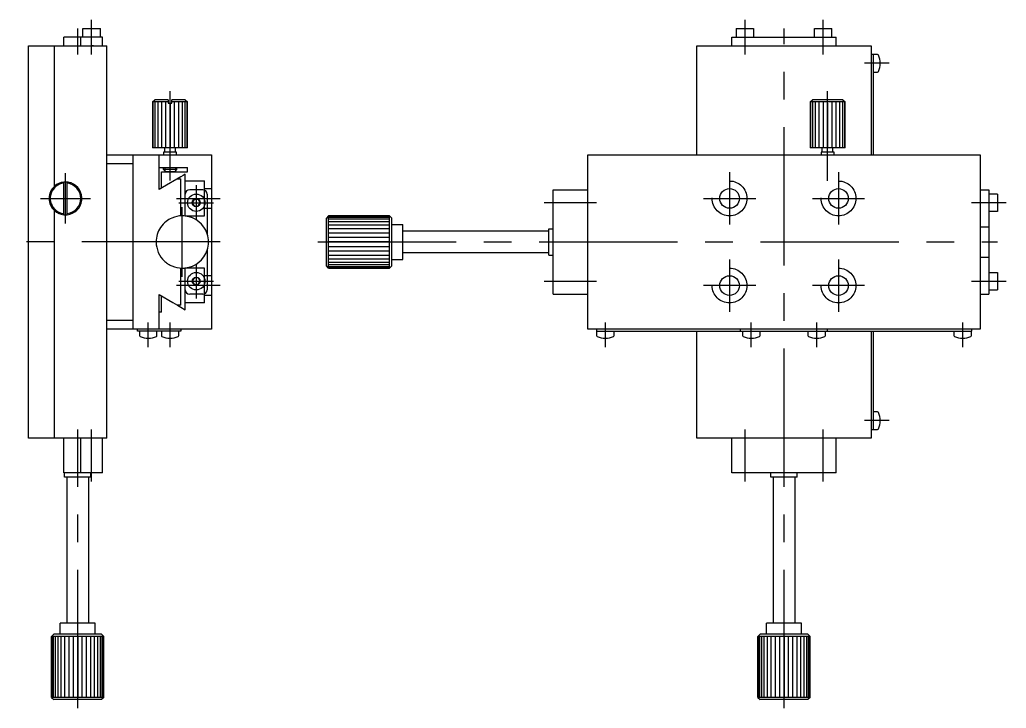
# Model space of a CAD drawing. Extents: x -126 to 356, y -175 to 124.
# Drawn here: x 129.1 to 355.5, y -107 to 51 of the extents above; entities that cross this region are included whole.
import ezdxf

# ---------------------------------------------------------------- set-up
doc = ezdxf.new("R2010")
doc.units = 0
doc.linetypes.add('CENTER', pattern=[50.8, 31.75, -6.35, 6.35, -6.35])
doc.linetypes.add('DASHED', pattern=[19.05, 12.7, -6.35])
doc.layers.get('0').update_dxf_attribs({"linetype": 'CONTINUOUS'})
doc.layers.add('CENTER', color=1, linetype='CENTER')

msp = doc.modelspace()

# ---------------------------------------------------------------- linework, layer by layer
at = {"color": 7, "linetype": 'CONTINUOUS'}
for p, q in [((143.63, 49), (145.63, 49)), ((143.63, 47), (143.63, 49)), ((145.63, 49), (147.63, 49)), ((147.63, 47), (147.63, 49)), ((293.51, 49), (293.51, 47)), ((293.51, 49), (297.51, 49)), ((297.51, 49), (297.51, 47)), ((311.51, 49), (315.51, 49)), ((311.51, 47), (311.51, 49)), ((315.51, 47), (315.51, 49)), ((139.23, 45), (139.23, 47)), ((139.23, 45), (139.23, 47)), ((145.63, 47), (139.23, 47)), ((143.13, 45), (143.13, 47)), ((148.13, 47), (145.63, 47)), ((148.13, 45), (148.13, 47)), ((292.51, 47), (299.51, 47)), ((292.51, 45), (292.51, 47)), ((292.51, 47), (293.51, 47)), ((299.51, 47), (301.01, 47)), ((301.01, 47), (308.01, 47)), ((308.01, 47), (309.51, 47)), ((309.51, 47), (316.51, 47)), ((316.51, 45), (316.51, 47)), ((131.13, -45), (131.13, 45)), ((131.13, 45), (146.03, 45)), ((137.13, 12.81), (137.13, 45)), ((139.23, 45), (147.63, 45)), ((145.43, 45), (148.13, 45)), ((145.63, 45), (145.63, 45)), ((146.03, 45), (145.73, 45)), ((145.73, 45), (146.43, 45)), ((148.13, 45), (149.13, 45)), ((149.13, -45), (149.13, 45)), ((284.51, 20), (284.51, 45)), ((284.51, 45), (299.51, 45)), ((290.51, 45), (292.51, 45)), ((292.51, 45), (294.51, 45)), ((299.51, 45), (301.01, 45)), ((301.01, 45), (308.01, 45)), ((308.01, 45), (309.51, 45)), ((309.51, 45), (324.51, 45)), ((324.51, 45), (324.51, 20)), ((326, 43), (324.51, 43)), ((325.01, 20), (325.01, 43)), ((325.01, 39), (326, 39)), ((159.63, 32.14), (160.13, 32.64)), ((159.63, 32.14), (159.63, 21.64)), ((163.23, 32.14), (159.63, 32.14)), ((159.77, 21.64), (159.77, 32.14)), ((163.23, 32.64), (160.13, 32.64)), ((160.17, 32.14), (160.17, 21.64)), ((160.8, 32.14), (160.8, 21.64)), ((161.63, 32.14), (161.63, 21.64)), ((162.6, 32.14), (162.6, 21.64)), ((163.23, 32.64), (163.23, 31.84)), ((163.23, 31.84), (163.63, 31.84)), ((163.63, 31.84), (163.63, 21.64)), ((163.63, 31.84), (164.03, 31.84)), ((167.13, 32.64), (164.03, 32.64)), ((164.03, 31.84), (164.03, 32.64)), ((167.63, 32.14), (164.03, 32.14)), ((164.67, 21.64), (164.67, 32.14)), ((165.63, 21.64), (165.63, 32.14)), ((166.46, 21.64), (166.46, 32.14)), ((167.1, 21.64), (167.1, 32.14)), ((167.13, 32.64), (167.63, 32.14)), ((167.5, 32.14), (167.5, 21.64)), ((167.63, 21.64), (167.63, 32.14)), ((310.51, 32.14), (311.01, 32.64)), ((310.51, 32.14), (310.51, 21.64)), ((314.51, 32.14), (310.51, 32.14)), ((310.65, 21.64), (310.65, 32.14)), ((314.51, 32.64), (311.01, 32.64)), ((311.05, 32.14), (311.05, 21.64)), ((311.68, 32.14), (311.68, 21.64)), ((312.51, 32.14), (312.51, 21.64)), ((313.48, 32.14), (313.48, 21.64)), ((318.01, 32.64), (314.51, 32.64)), ((314.51, 21.64), (314.51, 32.14)), ((318.51, 32.14), (314.51, 32.14)), ((314.51, 31.84), (314.51, 21.64)), ((315.55, 21.64), (315.55, 32.14)), ((316.51, 21.64), (316.51, 32.14)), ((317.34, 21.64), (317.34, 32.14)), ((317.98, 21.64), (317.98, 32.14)), ((318.01, 32.64), (318.51, 32.14)), ((318.37, 32.14), (318.37, 21.64)), ((318.51, 21.64), (318.51, 32.14)), ((159.77, 21.64), (159.63, 21.64)), ((162.41, 21.64), (159.77, 21.64)), ((165.13, 20.64), (162.13, 20.64)), ((162.13, 20.64), (162.13, 20)), ((163.63, 21.64), (162.41, 21.64)), ((162.41, 20.64), (162.41, 21.64)), ((164.86, 21.64), (163.63, 21.64)), ((167.63, 21.64), (164.86, 21.64)), ((164.86, 20.64), (164.86, 21.64)), ((165.13, 20), (165.13, 20.64)), ((310.65, 21.64), (310.51, 21.64)), ((313.29, 21.64), (310.65, 21.64)), ((313.01, 20.64), (313.01, 20)), ((316.01, 20.64), (313.01, 20.64)), ((313.29, 20.64), (313.29, 21.64)), ((314.51, 21.64), (313.29, 21.64)), ((315.74, 21.64), (314.51, 21.64)), ((318.51, 21.64), (315.74, 21.64)), ((315.74, 20.64), (315.74, 21.64)), ((316.01, 20), (316.01, 20.64)), ((149.13, -20), (149.13, 20)), ((149.13, 20), (173.13, 20)), ((155.13, -20), (155.13, 20)), ((161.13, 17.1), (161.13, 20)), ((161.63, 20), (162.13, 20)), ((173.13, 20), (173.13, -9)), ((259.51, 20), (349.51, 20)), ((259.51, 14), (259.51, 20)), ((312.51, 20), (313.01, 20)), ((324.51, 20), (325.01, 20)), ((349.51, 20), (349.51, 5)), ((149.13, 18), (155.13, 18)), ((161.13, 17.1), (162.13, 17.1)), ((161.13, 12.07), (161.13, 17.1)), ((161.13, 12.5), (161.13, 16.1)), ((161.63, 17.1), (167.63, 17.1)), ((161.63, 16.1), (167.63, 16.1)), ((161.63, 12.5), (161.63, 16.1)), ((162.13, 16.6), (162.13, 17.1)), ((162.13, 17.1), (162.41, 17.1)), ((165.13, 16.6), (162.13, 16.6)), ((162.63, 16.1), (162.13, 16.6)), ((162.41, 17.1), (163.63, 17.1)), ((162.63, 17.1), (165.63, 17.1)), ((164.63, 16.1), (162.63, 16.1)), ((163.63, 16.1), (165.63, 16.1)), ((165.13, 16.6), (164.63, 16.1)), ((164.86, 17.1), (165.13, 17.1)), ((165.13, 17.1), (165.13, 16.6)), ((167.63, 16.1), (167.63, 17.1)), ((139.23, 6.26), (139.23, 13.74)), ((140.03, 6.26), (140.03, 13.74)), ((166.13, 14.96), (161.87, 12.5)), ((166.13, 14.96), (164.23, 13.86)), ((165.34, 14.5), (166.13, 14.5)), ((166.63, 15.25), (166.13, 14.96)), ((166.13, 6), (166.13, 14.5)), ((167.13, 15.54), (166.63, 15.25)), ((167.13, 5.96), (167.13, 15.54)), ((259.51, 12), (259.51, 14)), ((349.51, 14), (349.51, 12)), ((161.87, 12.5), (161.13, 12.07)), ((161.87, 12.5), (161.63, 12.5)), ((171.13, 12), (168.13, 12)), ((251.51, 12), (259.51, 12)), ((251.51, 4), (251.51, 12)), ((259.51, 10), (259.51, 12)), ((349.51, 12), (351.51, 12)), ((349.51, 12), (349.51, 10)), ((351.51, 12), (351.51, 5)), ((351.51, 12), (351.51, 11)), ((169.18, 9.78), (168.73, 9)), ((170.08, 9.78), (169.18, 9.78)), ((170.08, 9.78), (170.53, 9)), ((172.13, 11), (172.13, 9)), ((259.51, 4), (259.51, 10)), ((353.51, 11), (351.51, 11)), ((353.51, 11), (353.51, 7)), ((137.13, -8.5), (137.13, 7.19)), ((168.73, 9), (169.18, 8.22)), ((169.18, 8.22), (170.08, 8.22)), ((170.08, 8.22), (170.53, 9)), ((172.13, 9), (172.13, 1.87)), ((353.51, 7), (351.51, 7)), ((200.01, 6), (199.51, 5.5)), ((199.51, 2), (199.51, 5.5)), ((200.01, 0), (200.01, 6)), ((200.01, 6), (214.01, 6)), ((214.01, 6), (200.01, 6)), ((214.01, 5.91), (200.01, 5.91)), ((214.01, 5.64), (200.01, 5.64)), ((214.01, 5.2), (200.01, 5.2)), ((214.01, 4.6), (200.01, 4.6)), ((214.01, 0), (214.01, 6)), ((214.01, 6), (214.51, 5.5)), ((214.51, -5.5), (214.51, 5.5)), ((349.51, 5), (349.51, 3.5)), ((351.51, 5), (351.51, 3.5)), ((214.01, 3.86), (200.01, 3.86)), ((214.01, 3), (200.01, 3)), ((214.51, -4), (214.51, 4)), ((214.51, 4), (217.01, 4)), ((214.51, 4), (217.01, 4)), ((217.01, -4), (217.01, 4)), ((217.01, 2.5), (217.01, 4)), ((250.51, 2.5), (217.01, 2.5)), ((217.01, -2.5), (217.01, 2.5)), ((250.51, 3), (251.51, 3)), ((250.51, 2.5), (250.51, 3)), ((250.51, -2.5), (250.51, 2.5)), ((251.51, 2.5), (251.51, 4)), ((251.51, -2.5), (251.51, 2.5)), ((259.51, 3), (259.51, 4)), ((259.51, 2.5), (259.51, 3)), ((259.51, -2.5), (259.51, 2.5)), ((349.51, 3.5), (349.51, -3.5)), ((349.51, 3.5), (351.51, 3.5)), ((351.51, 3.5), (351.51, -3.5)), ((199.51, -2), (199.51, 2)), ((214.01, 2.02), (200.01, 2.02)), ((214.01, 1.04), (200.01, 1.04)), ((214.01, 0), (200.01, 0)), ((200.01, -1.04), (200.01, 0)), ((214.01, -1.04), (214.01, 0)), ((172.13, -1.87), (172.13, -11)), ((199.51, -2.2), (199.51, -2)), ((199.51, -5.5), (199.51, -2.2)), ((200.01, -1.04), (214.01, -1.04)), ((200.01, -2.02), (200.01, -1.04)), ((200.01, -2.02), (214.01, -2.02)), ((200.01, -3), (200.01, -2.02)), ((214.01, -2.02), (214.01, -1.04)), ((214.01, -3), (214.01, -2.02)), ((200.01, -3), (214.01, -3)), ((200.01, -3.86), (200.01, -3)), ((200.01, -3.86), (214.01, -3.86)), ((200.01, -4.6), (200.01, -3.86)), ((214.01, -3.86), (214.01, -3)), ((214.01, -4.6), (214.01, -3.86)), ((214.51, -4), (217.01, -4)), ((250.51, -2.5), (217.01, -2.5)), ((217.01, -4), (217.01, -2.5)), ((250.51, -3), (250.51, -2.5)), ((250.51, -3), (251.51, -3)), ((251.51, -3), (251.51, -2.5)), ((251.51, -4), (251.51, -3)), ((251.51, -12), (251.51, -4)), ((259.51, -3), (259.51, -2.5)), ((259.51, -4), (259.51, -3)), ((259.51, -5), (259.51, -4)), ((349.51, -3.5), (351.51, -3.5)), ((349.51, -3.5), (349.51, -5)), ((351.51, -3.5), (351.51, -5)), ((166.13, -14.5), (166.13, -6)), ((167.13, -15.54), (167.13, -5.96)), ((200.01, -6), (199.51, -5.5)), ((200.01, -4.6), (214.01, -4.6)), ((200.01, -5.2), (200.01, -4.6)), ((200.01, -5.2), (214.01, -5.2)), ((200.01, -5.64), (200.01, -5.2)), ((200.01, -5.64), (214.01, -5.64)), ((200.01, -5.91), (200.01, -5.64)), ((200.01, -5.91), (214.01, -5.91)), ((200.01, -6), (200.01, -5.91)), ((200.01, -6), (214.01, -6)), ((214.01, -5.2), (214.01, -4.6)), ((214.01, -5.64), (214.01, -5.2)), ((214.51, -5.5), (214.01, -6)), ((214.01, -5.91), (214.01, -5.64)), ((214.01, -6), (214.01, -5.91)), ((259.51, -10), (259.51, -5)), ((349.51, -5), (349.51, -20)), ((351.51, -5), (351.51, -12)), ((137.13, -16.5), (137.13, -8.5)), ((169.18, -8.22), (168.73, -9)), ((168.73, -9), (169.18, -9.78)), ((170.08, -8.22), (169.18, -8.22)), ((170.08, -8.22), (170.53, -9)), ((170.08, -9.78), (170.53, -9)), ((173.13, -9), (173.13, -20)), ((351.51, -7), (353.51, -7)), ((353.51, -7), (353.51, -11)), ((169.18, -9.78), (170.08, -9.78)), ((259.51, -12), (259.51, -10)), ((351.51, -11), (353.51, -11)), ((161.13, -16.74), (161.13, -12.07)), ((161.13, -12.07), (164.23, -13.86)), ((161.13, -16.74), (161.13, -13.14)), ((161.63, -16.1), (161.63, -12.5)), ((161.63, -12.5), (161.87, -12.5)), ((171.13, -12), (168.13, -12)), ((251.51, -12), (259.51, -12)), ((259.51, -14), (259.51, -12)), ((349.51, -12), (351.51, -12)), ((164.23, -13.86), (165.34, -14.5)), ((165.34, -14.5), (166.13, -14.96)), ((166.13, -14.5), (165.34, -14.5)), ((166.13, -14.96), (167.13, -15.54)), ((259.51, -20), (259.51, -14)), ((137.13, -45), (137.13, -16.5)), ((155.13, -18), (149.13, -18)), ((161.63, -16.1), (161.13, -16.1)), ((161.13, -20), (161.13, -16.74)), ((173.13, -20), (149.13, -20)), ((156.13, -20.5), (156.13, -20)), ((160.63, -20), (159.13, -20)), ((166.13, -20), (166.13, -20.5)), ((349.51, -20), (259.51, -20)), ((261.51, -20), (261.51, -21.49)), ((314.51, -20), (294.51, -20)), ((294.51, -20.5), (294.51, -20)), ((314.51, -20.5), (314.51, -20)), ((347.51, -20), (347.51, -20.5)), ((160.63, -20.5), (156.13, -20.5)), ((156.63, -20.5), (156.63, -21.49)), ((161.13, -20.5), (160.63, -20.5)), ((160.63, -21.49), (160.63, -20.5)), ((166.13, -20.5), (161.13, -20.5)), ((161.63, -20.5), (161.63, -21.49)), ((165.63, -21.49), (165.63, -20.5)), ((261.51, -20.5), (347.51, -20.5)), ((265.51, -21.49), (265.51, -20.5)), ((284.51, -45), (284.51, -20.5)), ((295.01, -20.5), (295.01, -21.49)), ((299.01, -21.49), (299.01, -20.5)), ((310.01, -20.5), (310.01, -21.49)), ((314.01, -21.49), (314.01, -20.5)), ((324.51, -20.5), (324.51, -45)), ((325.01, -23.58), (325.01, -20.5)), ((343.51, -20.5), (343.51, -21.49)), ((347.51, -21.49), (347.51, -20.5)), ((325.01, -43), (325.01, -23.58)), ((326, -39), (325.01, -39)), ((324.51, -43), (326, -43)), ((139.23, -45), (131.13, -45)), ((149.13, -45), (139.23, -45)), ((139.23, -53), (139.23, -45)), ((139.23, -47), (139.23, -45)), ((143.13, -53), (143.13, -45)), ((149.13, -45), (148.13, -45)), ((148.13, -53), (148.13, -45)), ((290.51, -45), (284.51, -45)), ((292.51, -45), (290.51, -45)), ((292.51, -53), (292.51, -45)), ((294.51, -45), (292.51, -45)), ((300.51, -45), (294.51, -45)), ((301.51, -45), (300.51, -45)), ((302.01, -45), (301.51, -45)), ((307.01, -45), (302.01, -45)), ((307.51, -45), (307.01, -45)), ((308.51, -45), (307.51, -45)), ((309.51, -45), (308.51, -45)), ((314.51, -45), (309.51, -45)), ((316.51, -45), (314.51, -45)), ((316.51, -53), (316.51, -45)), ((318.51, -45), (316.51, -45)), ((324.51, -45), (318.51, -45)), ((143.13, -53), (139.23, -53)), ((139.43, -54), (139.43, -53)), ((145.43, -54), (139.43, -54)), ((139.93, -54), (139.93, -87.5)), ((148.13, -53), (143.13, -53)), ((144.93, -54), (144.93, -87.5)), ((145.43, -54), (145.43, -53)), ((300.51, -53), (292.51, -53)), ((302.01, -53), (300.51, -53)), ((301.51, -54), (301.51, -53)), ((302.01, -54), (301.51, -54)), ((307.01, -53), (302.01, -53)), ((302.01, -54), (302.01, -87.5)), ((307.01, -54), (302.01, -54)), ((307.51, -53), (307.01, -53)), ((307.01, -54), (307.01, -87.5)), ((307.51, -54), (307.01, -54)), ((308.51, -53), (307.51, -53)), ((307.51, -54), (307.51, -53)), ((316.51, -53), (308.51, -53)), ((139.93, -87.5), (138.43, -87.5)), ((146.43, -87.5), (138.43, -87.5)), ((138.43, -90), (138.43, -87.5)), ((138.43, -90), (138.43, -87.5)), ((144.93, -87.5), (139.93, -87.5)), ((146.43, -87.5), (144.93, -87.5)), ((146.43, -90), (146.43, -87.5)), ((300.51, -90), (300.51, -87.5)), ((300.51, -90), (300.51, -87.5)), ((308.51, -87.5), (300.51, -87.5)), ((302.01, -87.5), (300.51, -87.5)), ((307.01, -87.5), (302.01, -87.5)), ((308.51, -87.5), (307.01, -87.5)), ((308.51, -90), (308.51, -87.5)), ((136.43, -90.5), (136.93, -90)), ((142.43, -90.5), (136.43, -90.5)), ((136.43, -104.5), (136.43, -90.5)), ((136.43, -90.5), (136.43, -104.5)), ((136.52, -90.5), (136.52, -104.5)), ((136.79, -90.5), (136.79, -104.5)), ((147.93, -90), (136.93, -90)), ((137.24, -90.5), (137.24, -104.5)), ((137.84, -90.5), (137.84, -104.5)), ((146.43, -90), (138.43, -90)), ((138.58, -90.5), (138.58, -104.5)), ((139.43, -90.5), (139.43, -104.5)), ((140.41, -90.5), (140.41, -104.5)), ((141.39, -90.5), (141.39, -104.5)), ((142.43, -90.5), (142.43, -104.5)), ((143.47, -90.5), (142.43, -90.5)), ((143.47, -104.5), (143.47, -90.5)), ((144.45, -90.5), (143.47, -90.5)), ((144.45, -104.5), (144.45, -90.5)), ((145.43, -90.5), (144.45, -90.5)), ((145.43, -104.5), (145.43, -90.5)), ((146.29, -90.5), (145.43, -90.5)), ((146.29, -104.5), (146.29, -90.5)), ((147.03, -90.5), (146.29, -90.5)), ((147.03, -104.5), (147.03, -90.5)), ((147.63, -90.5), (147.03, -90.5)), ((147.63, -104.5), (147.63, -90.5)), ((148.07, -90.5), (147.63, -90.5)), ((147.93, -90), (148.43, -90.5)), ((148.07, -104.5), (148.07, -90.5)), ((148.34, -90.5), (148.07, -90.5)), ((148.34, -104.5), (148.34, -90.5)), ((148.43, -90.5), (148.34, -90.5)), ((148.43, -104.5), (148.43, -90.5)), ((298.51, -90.5), (299.01, -90)), ((304.51, -90.5), (298.51, -90.5)), ((298.51, -90.5), (298.51, -104.5)), ((298.51, -104.5), (298.51, -90.5)), ((298.6, -90.5), (298.6, -104.5)), ((298.87, -90.5), (298.87, -104.5)), ((310.01, -90), (299.01, -90)), ((299.31, -90.5), (299.31, -104.5)), ((299.91, -90.5), (299.91, -104.5)), ((308.51, -90), (300.51, -90)), ((300.65, -90.5), (300.65, -104.5)), ((301.51, -90.5), (301.51, -104.5)), ((302.49, -90.5), (302.49, -104.5)), ((303.47, -90.5), (303.47, -104.5)), ((304.51, -90.5), (304.51, -104.5)), ((305.55, -90.5), (304.51, -90.5)), ((305.55, -104.5), (305.55, -90.5)), ((306.53, -90.5), (305.55, -90.5)), ((306.53, -104.5), (306.53, -90.5)), ((307.51, -90.5), (306.53, -90.5)), ((307.51, -104.5), (307.51, -90.5)), ((308.37, -90.5), (307.51, -90.5)), ((308.37, -104.5), (308.37, -90.5)), ((309.11, -90.5), (308.37, -90.5)), ((309.11, -104.5), (309.11, -90.5)), ((309.71, -90.5), (309.11, -90.5)), ((309.71, -104.5), (309.71, -90.5)), ((310.15, -90.5), (309.71, -90.5)), ((310.01, -90), (310.51, -90.5)), ((310.15, -104.5), (310.15, -90.5)), ((310.42, -90.5), (310.15, -90.5)), ((310.42, -104.5), (310.42, -90.5)), ((310.51, -90.5), (310.42, -90.5)), ((310.51, -104.5), (310.51, -90.5)), ((142.43, -104.5), (136.43, -104.5)), ((136.43, -104.5), (136.93, -105)), ((140.43, -105), (136.93, -105)), ((144.43, -105), (140.43, -105)), ((143.47, -104.5), (142.43, -104.5)), ((144.45, -104.5), (143.47, -104.5)), ((144.63, -105), (144.43, -105)), ((145.43, -104.5), (144.45, -104.5)), ((147.93, -105), (144.63, -105)), ((146.29, -104.5), (145.43, -104.5)), ((147.03, -104.5), (146.29, -104.5)), ((147.63, -104.5), (147.03, -104.5)), ((148.07, -104.5), (147.63, -104.5)), ((148.43, -104.5), (147.93, -105)), ((148.34, -104.5), (148.07, -104.5)), ((148.43, -104.5), (148.34, -104.5)), ((304.51, -104.5), (298.51, -104.5)), ((298.51, -104.5), (299.01, -105)), ((302.51, -105), (299.01, -105)), ((306.51, -105), (302.51, -105)), ((305.55, -104.5), (304.51, -104.5)), ((306.53, -104.5), (305.55, -104.5)), ((306.71, -105), (306.51, -105)), ((307.51, -104.5), (306.53, -104.5)), ((310.01, -105), (306.71, -105)), ((308.37, -104.5), (307.51, -104.5)), ((309.11, -104.5), (308.37, -104.5)), ((309.71, -104.5), (309.11, -104.5)), ((310.15, -104.5), (309.71, -104.5)), ((310.51, -104.5), (310.01, -105)), ((310.42, -104.5), (310.15, -104.5)), ((310.51, -104.5), (310.42, -104.5))]:
    msp.add_line(p, q, dxfattribs=at)
at = {"color": 3, "linetype": 'CONTINUOUS'}
for p, q in [((162.4, 17.1), (162.4, 16.33)), ((164.86, 17.1), (164.86, 16.33))]:
    msp.add_line(p, q, dxfattribs=at)
at = {"color": 3, "linetype": 'DASHED'}
for p, q in [((167.13, 14), (171.53, 14)), ((171.53, 6), (171.53, 14)), ((171.53, 12.25), (173.13, 12.25)), ((171.53, 7.75), (173.13, 7.75)), ((167.13, 6), (171.53, 6)), ((171.53, -6), (167.13, -6)), ((171.53, -14), (171.53, -6)), ((173.13, -7.75), (171.53, -7.75)), ((173.13, -12.25), (171.53, -12.25)), ((171.53, -14), (167.13, -14))]:
    msp.add_line(p, q, dxfattribs=at)
for centre in [(292.01, 10), (317.01, 10), (292.01, -10), (317.01, -10)]:
    msp.add_circle(centre, 4, dxfattribs=at)
at = {"color": 7, "linetype": 'CONTINUOUS'}
for centre, radius in [((292.01, 10), 2.25), ((317.01, 10), 2.25), ((169.63, 9), 2), ((169.63, 9), 0.9), ((169.63, -9), 2), ((169.63, -9), 0.9), ((292.01, -10), 2.25), ((317.01, -10), 2.25)]:
    msp.add_circle(centre, radius, dxfattribs=at)
for centre, radius, start, end in [((326, 42.8), 0.2, 25.6716, 90), ((322.26, 41), 4.35, 334.3284, 25.6716), ((326, 39.2), 0.2, 270, 334.3284), ((139.63, 10), 3.76, 96.1042, 131.6518), ((139.63, 10), 3.76, 83.8958, 96.1042), ((139.63, 10), 3.76, 70.1725, 83.8958), ((139.63, 10), 3.76, 131.6518, 228.3482), ((139.63, 10), 3.5, 96.5624, 224.4153), ((139.63, 10), 3.76, 276.1042, 70.1725), ((139.63, 10), 3.5, 276.5624, 83.4376), ((168.13, 11), 1, 90, 180), ((171.13, 11), 1, 0, 90), ((139.63, 10), 3.5, 224.4153, 225), ((139.63, 10), 3.76, 228.3482, 263.8958), ((139.63, 10), 3.5, 225, 263.4376), ((139.63, 10), 3.76, 263.8958, 276.1042), ((166.43, 0), 6, 128.0731, 146.4427), ((166.43, 0), 6, 113.5565, 128.0731), ((166.43, 0), 6, 90, 113.5565), ((166.43, 0), 6, 83.3002, 90), ((166.43, 0), 6, 18.1949, 83.3002), ((166.43, 0), 6, 146.4427, 180), ((166.43, 0), 6, 180, 226.8953), ((166.43, 0), 6, 341.8051, 18.1949), ((166.43, 0), 6, 276.6998, 341.8051), ((166.43, 0), 6, 226.8953, 228.1897), ((166.43, 0), 6, 228.1897, 237.769), ((166.43, 0), 6, 237.769, 246.4435), ((166.43, 0), 6, 246.4435, 270), ((166.43, 0), 6, 270, 271.9102), ((166.43, 0), 6, 271.9102, 276.6998), ((168.13, -11), 1, 180, 270), ((171.13, -11), 1, 270, 0), ((156.83, -21.49), 0.2, 180, 244.3284), ((158.63, -17.75), 4.35, 244.3284, 295.6716), ((160.43, -21.49), 0.2, 295.6716, 0), ((161.83, -21.49), 0.2, 180, 244.3284), ((163.63, -17.75), 4.35, 244.3284, 295.6716), ((165.43, -21.49), 0.2, 295.6716, 0), ((261.71, -21.49), 0.2, 180, 244.3284), ((263.51, -17.75), 4.35, 244.3284, 295.6716), ((265.31, -21.49), 0.2, 295.6716, 0), ((295.21, -21.49), 0.2, 180, 244.3284), ((297.01, -17.75), 4.35, 244.3284, 295.6716), ((298.81, -21.49), 0.2, 295.6716, 0), ((310.21, -21.49), 0.2, 180, 244.3284), ((312.01, -17.75), 4.35, 244.3284, 295.6716), ((313.81, -21.49), 0.2, 295.6716, 0), ((343.71, -21.49), 0.2, 180, 244.3284), ((345.51, -17.75), 4.35, 244.3284, 295.6716), ((347.31, -21.49), 0.2, 295.6716, 0), ((326, -39.2), 0.2, 25.6716, 90), ((322.26, -41), 4.35, 334.3284, 25.6716), ((326, -42.8), 0.2, 270, 334.3284)]:
    msp.add_arc(centre, radius, start, end, dxfattribs=at)
at = {"layer": 'CENTER', "color": 1, "linetype": 'CENTER'}
for p, q in [((145.63, 43), (145.63, 51)), ((295.51, 51), (295.51, 43)), ((313.51, 43), (313.51, 51)), ((142.43, 43), (142.43, 49)), ((304.51, -107), (304.51, 49)), ((328.61, 41), (323.01, 41)), ((163.63, 14.1), (163.63, 34.64)), ((314.51, 14), (314.51, 34.64)), ((292.01, 16), (292.01, 4)), ((317.01, 16), (317.01, 4)), ((139.63, 4.24), (139.63, 15.76)), ((169.63, 13), (169.63, 5)), ((133.87, 10), (145.39, 10)), ((165.13, 10), (175.13, 10)), ((286.01, 10), (298.01, 10)), ((311.01, 10), (323.01, 10)), ((165.63, 9), (173.63, 9)), ((166.43, -8), (166.43, 8)), ((261.51, 9), (249.51, 9)), ((355.51, 9), (347.51, 9)), ((175.13, 0), (129.13, 0)), ((197.51, 0), (353.51, 0)), ((292.01, -4), (292.01, -16)), ((317.01, -4), (317.01, -16)), ((169.63, -5), (169.63, -13)), ((165.63, -9), (173.63, -9)), ((249.51, -9), (261.51, -9)), ((347.51, -9), (355.51, -9)), ((175.13, -10), (165.13, -10)), ((298.01, -10), (286.01, -10)), ((323.01, -10), (311.01, -10)), ((158.63, -24.1), (158.63, -18.5)), ((163.63, -24.1), (163.63, -18.5)), ((263.51, -24.1), (263.51, -18.5)), ((297.01, -24.1), (297.01, -18.5)), ((312.01, -24.1), (312.01, -18.5)), ((345.51, -24.1), (345.51, -18.5)), ((142.43, -107), (142.43, -43)), ((145.63, -55), (145.63, -43)), ((295.51, -43), (295.51, -55)), ((313.51, -55), (313.51, -43)), ((328.61, -41), (323.01, -41))]:
    msp.add_line(p, q, dxfattribs=at)

doc.saveas('drawing.dxf')
